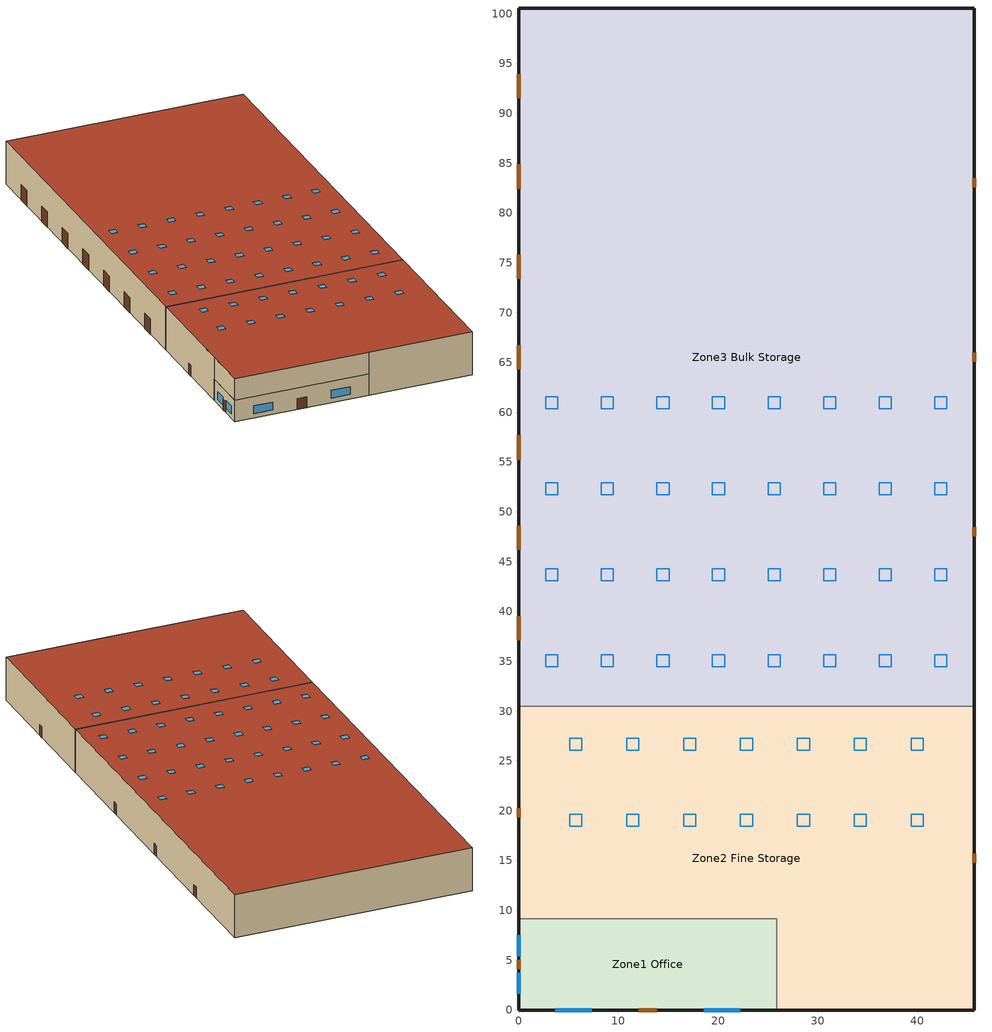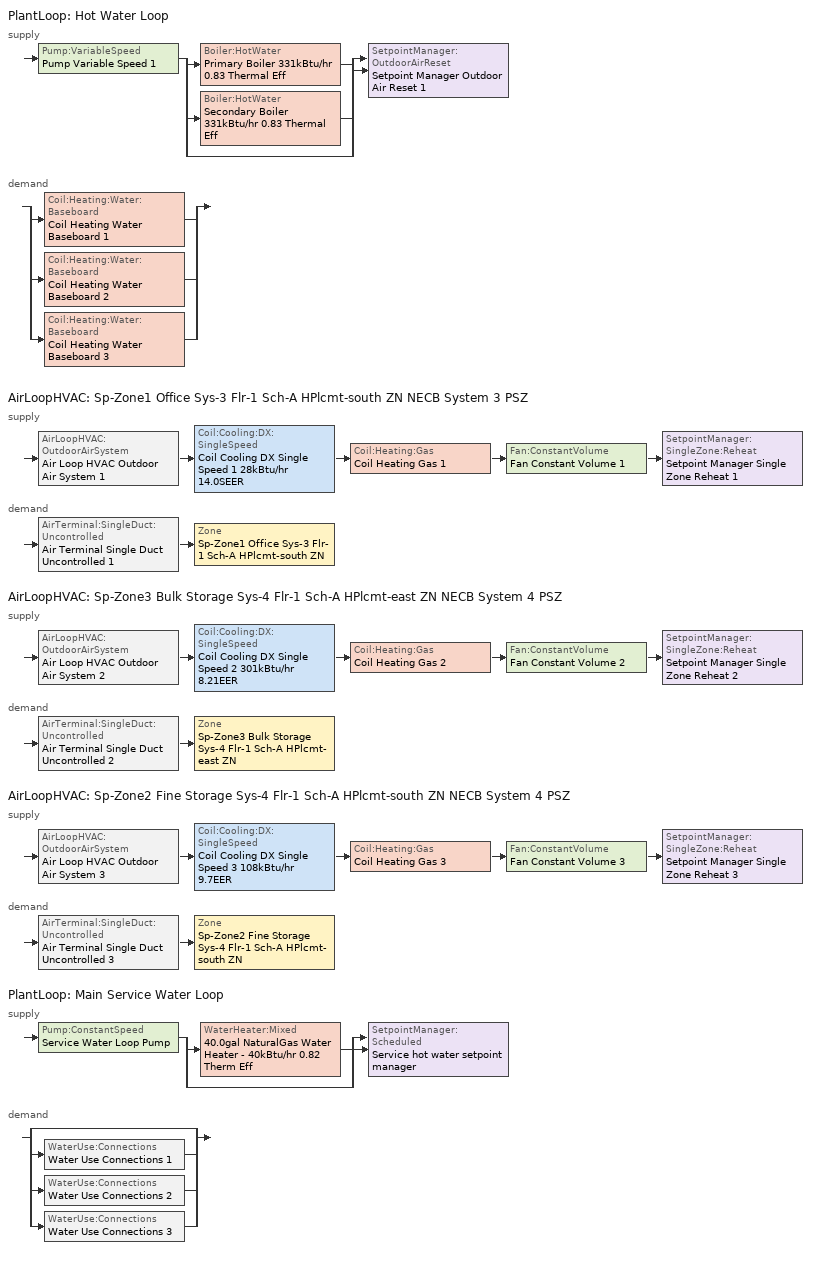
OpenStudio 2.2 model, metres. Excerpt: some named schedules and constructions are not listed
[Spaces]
Zone3 Bulk Storage
 floor ground: 45.72,100.58 45.72,30.48 0,30.48 0,100.58 z0
 wall outside: 45.72,30.48 45.72,100.58 0,100.58 0,30.48 z0:8.53
 wall to Zone2 Fine Storage: 45.72,30.48 0,30.48 z0:8.53
 door: 0,75.82 0,73.38 / 0,39.55 0,37.11 / 0,84.88 0,82.44 / 0,66.75 0,64.31 / 0,48.61 0,46.17 / 0,93.95 0,91.51 / 0,57.68 0,55.24 z0:3.05; 45.72,47.55 45.72,48.46 / 45.72,65.07 45.72,65.99 / 45.72,82.6 45.72,83.51 z0:2.13
 roof outside: 45.72,30.48 45.72,100.58 0,100.58 0,30.48 z8.53
 skylight: 37.4,51.71 37.4,52.93 36.18,52.93 36.18,51.71 z8.53; 9.51,51.71 9.51,52.93 8.29,52.93 8.29,51.71 z8.53; 42.97,60.35 42.97,61.57 41.76,61.57 41.76,60.35 z8.53; 20.66,34.44 20.66,35.66 19.44,35.66 19.44,34.44 z8.53; 42.97,43.08 42.97,44.3 41.76,44.3 41.76,43.08 z8.53; 26.24,51.71 26.24,52.93 25.02,52.93 25.02,51.71 z8.53; 20.66,43.08 20.66,44.3 19.44,44.3 19.44,43.08 z8.53; 31.82,34.44 31.82,35.66 30.6,35.66 30.6,34.44 z8.53; 31.82,60.35 31.82,61.57 30.6,61.57 30.6,60.35 z8.53; 26.24,34.44 26.24,35.66 25.02,35.66 25.02,34.44 z8.53; 15.09,34.44 15.09,35.66 13.87,35.66 13.87,34.44 z8.53; 9.51,34.44 9.51,35.66 8.29,35.66 8.29,34.44 z8.53; 37.4,34.44 37.4,35.66 36.18,35.66 36.18,34.44 z8.53; 15.09,51.71 15.09,52.93 13.87,52.93 13.87,51.71 z8.53; 31.82,43.08 31.82,44.3 30.6,44.3 30.6,43.08 z8.53; 37.4,60.35 37.4,61.57 36.18,61.57 36.18,60.35 z8.53; 42.97,51.71 42.97,52.93 41.76,52.93 41.76,51.71 z8.53; 42.97,34.44 42.97,35.66 41.76,35.66 41.76,34.44 z8.53; 20.66,60.35 20.66,61.57 19.44,61.57 19.44,60.35 z8.53; 26.24,43.08 26.24,44.3 25.02,44.3 25.02,43.08 z8.53; 3.93,51.71 3.93,52.93 2.71,52.93 2.71,51.71 z8.53; 9.51,43.08 9.51,44.3 8.29,44.3 8.29,43.08 z8.53; 9.51,60.35 9.51,61.57 8.29,61.57 8.29,60.35 z8.53; 3.93,43.08 3.93,44.3 2.71,44.3 2.71,43.08 z8.53; 3.93,34.44 3.93,35.66 2.71,35.66 2.71,34.44 z8.53; 20.66,51.71 20.66,52.93 19.44,52.93 19.44,51.71 z8.53; 15.09,43.08 15.09,44.3 13.87,44.3 13.87,43.08 z8.53; 37.4,43.08 37.4,44.3 36.18,44.3 36.18,43.08 z8.53; 31.82,51.71 31.82,52.93 30.6,52.93 30.6,51.71 z8.53; 3.93,60.35 3.93,61.57 2.71,61.57 2.71,60.35 z8.53; 15.09,60.35 15.09,61.57 13.87,61.57 13.87,60.35 z8.53; 26.24,60.35 26.24,61.57 25.02,61.57 25.02,60.35 z8.53
Zone2 Fine Storage
 floor to Zone1 Office: 0,0 0,9.14 25.91,9.14 25.91,0 z4.27
 floor ground: 45.72,30.48 45.72,0 25.91,0 25.91,9.14 0,9.14 0,30.48 z0
 wall outside: 0,30.48 0,9.14 / 25.91,0 45.72,0 45.72,30.48 z0:8.53; 0,9.14 0,0 25.91,0 z4.27:8.53
 wall to Zone1 Office: 0,9.14 25.91,9.14 25.91,0 z0:4.27
 door: 0,20.27 0,19.35 / 45.72,14.78 45.72,15.7 z0:2.13
 roof outside: 45.72,0 45.72,30.48 0,30.48 0,0 z8.53
 skylight: 40.61,26.06 40.61,27.28 39.4,27.28 39.4,26.06 z8.53; 17.75,26.06 17.75,27.28 16.54,27.28 16.54,26.06 z8.53; 17.75,18.44 17.75,19.66 16.54,19.66 16.54,18.44 z8.53; 40.61,18.44 40.61,19.66 39.4,19.66 39.4,18.44 z8.53; 6.32,26.06 6.32,27.28 5.11,27.28 5.11,26.06 z8.53; 12.04,26.06 12.04,27.28 10.82,27.28 10.82,26.06 z8.53; 23.47,18.44 23.47,19.66 22.25,19.66 22.25,18.44 z8.53; 6.32,18.44 6.32,19.66 5.11,19.66 5.11,18.44 z8.53; 29.18,26.06 29.18,27.28 27.97,27.28 27.97,26.06 z8.53; 23.47,26.06 23.47,27.28 22.25,27.28 22.25,26.06 z8.53; 29.18,18.44 29.18,19.66 27.97,19.66 27.97,18.44 z8.53; 34.9,26.06 34.9,27.28 33.68,27.28 33.68,26.06 z8.53; 12.04,18.44 12.04,19.66 10.82,19.66 10.82,18.44 z8.53; 34.9,18.44 34.9,19.66 33.68,19.66 33.68,18.44 z8.53
Zone1 Office
 floor ground: 25.91,9.14 25.91,0 0,0 0,9.14 z0
 wall outside: 0,9.14 0,0 25.91,0 z0:4.27
 window: 0,7.52 0,5.39 / 18.59,0 22.25,0 / 3.66,0 7.31,0 / 0,3.76 0,1.62 z0.91:2.44
 door: 12.04,0 13.87,0 / 0,5.03 0,4.11 z0:2.13
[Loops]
PlantLoop 'Hot Water Loop'
 supply: Pump:VariableSpeed 'Pump Variable Speed 1' > split
  | Boiler:HotWater 'Primary Boiler 331kBtu/hr 0.83 Thermal Eff'
  | Boiler:HotWater 'Secondary Boiler 331kBtu/hr 0.83 Thermal Eff'
  | bypass
  join > SetpointManager:OutdoorAirReset 'Setpoint Manager Outdoor Air Reset 1'
 demand: split
  | Coil:Heating:Water:Baseboard 'Coil Heating Water Baseboard 1'
  | Coil:Heating:Water:Baseboard 'Coil Heating Water Baseboard 2'
  | Coil:Heating:Water:Baseboard 'Coil Heating Water Baseboard 3'
AirLoopHVAC 'Sp-Zone1 Office Sys-3 Flr-1 Sch-A HPlcmt-south ZN NECB System 3 PSZ'
 supply: AirLoopHVAC:OutdoorAirSystem 'Air Loop HVAC Outdoor Air System 1' > Coil:Cooling:DX:SingleSpeed 'Coil Cooling DX Single Speed 1 28kBtu/hr 14.0SEER' > Coil:Heating:Gas 'Coil Heating Gas 1' > Fan:ConstantVolume 'Fan Constant Volume 1' > SetpointManager:SingleZone:Reheat 'Setpoint Manager Single Zone Reheat 1'
 demand: AirTerminal:SingleDuct:Uncontrolled 'Air Terminal Single Duct Uncontrolled 1' > Zone 'Sp-Zone1 Office Sys-3 Flr-1 Sch-A HPlcmt-south ZN'
AirLoopHVAC 'Sp-Zone3 Bulk Storage Sys-4 Flr-1 Sch-A HPlcmt-east ZN NECB System 4 PSZ'
 supply: AirLoopHVAC:OutdoorAirSystem 'Air Loop HVAC Outdoor Air System 2' > Coil:Cooling:DX:SingleSpeed 'Coil Cooling DX Single Speed 2 301kBtu/hr 8.21EER' > Coil:Heating:Gas 'Coil Heating Gas 2' > Fan:ConstantVolume 'Fan Constant Volume 2' > SetpointManager:SingleZone:Reheat 'Setpoint Manager Single Zone Reheat 2'
 demand: AirTerminal:SingleDuct:Uncontrolled 'Air Terminal Single Duct Uncontrolled 2' > Zone 'Sp-Zone3 Bulk Storage Sys-4 Flr-1 Sch-A HPlcmt-east ZN'
AirLoopHVAC 'Sp-Zone2 Fine Storage Sys-4 Flr-1 Sch-A HPlcmt-south ZN NECB System 4 PSZ'
 supply: AirLoopHVAC:OutdoorAirSystem 'Air Loop HVAC Outdoor Air System 3' > Coil:Cooling:DX:SingleSpeed 'Coil Cooling DX Single Speed 3 108kBtu/hr 9.7EER' > Coil:Heating:Gas 'Coil Heating Gas 3' > Fan:ConstantVolume 'Fan Constant Volume 3' > SetpointManager:SingleZone:Reheat 'Setpoint Manager Single Zone Reheat 3'
 demand: AirTerminal:SingleDuct:Uncontrolled 'Air Terminal Single Duct Uncontrolled 3' > Zone 'Sp-Zone2 Fine Storage Sys-4 Flr-1 Sch-A HPlcmt-south ZN'
PlantLoop 'Main Service Water Loop'
 supply: Pump:ConstantSpeed 'Service Water Loop Pump' > split
  | WaterHeater:Mixed '40.0gal NaturalGas Water Heater - 40kBtu/hr 0.82 Therm Eff'
  | bypass
  join > SetpointManager:Scheduled 'Service hot water setpoint manager'
 demand: split
  | bypass
  | WaterUse:Connections 'Water Use Connections 1'
  | WaterUse:Connections 'Water Use Connections 2'
  | WaterUse:Connections 'Water Use Connections 3'
[ClimateZones]
Climate Zone Institution Name 1=ASHRAE; Climate Zone Document Name 1=ANSI/ASHRAE Standard 169; Climate Zone Document Year 1=2006; Climate Zone Institution Name 2=CEC; Climate Zone Document Name 2=California Climate Zone Descriptions; Climate Zone Document Year 2=1995
[Building]
NECB 2011-Warehouse-NECB HDD Method-CAN_BC_Prince.Rupert.718980_CWEC.epw created: 2017-07-10 19:20:30 +0000: Default Construction Set=NECB 2011 - Warehouse - NECB HDD Method at climate 5; Standards Number of Stories=1; Standards Number of Above Ground Stories=1; Standards Building Type=Warehouse
[Site]
Prince Rupert_BC_CAN: Latitude {deg}=54.3; Longitude {deg}=-130.43; Time Zone {hr}=-8; Elevation {m}=34
[Site:GroundTemperature:BuildingSurface]
19.527, 19.502, 19.536, 19.598, 20.002, 21.64, 22.225, 22.375, 21.449, 20.121, 19.802, 19.633
[Site:WaterMainsTemperature]
Calculation Method=Correlation; Annual Average Outdoor Air Temperature {C}=6.58333; Maximum Difference In Monthly Average Outdoor Air Temperatures {deltaC}=13.5
[SizingPeriod:DesignDay] Barometric Pressure {Pa}=100917; Sky Clearness=0; Rain Indicator=0; Snow Indicator=0; Day of Month=21; Daylight Saving Time Indicator=0; Humidity Indicating Type=Wetbulb; Dry-Bulb Temperature Range Modifier Type=DefaultMultipliers
Name | Maximum Dry-Bulb Temperature {C} | Daily Dry-Bulb Temperature Range {deltaC} | Humidity Indicating Conditions at Maximum Dry-Bulb | Wind Speed {m/s} | Wind Direction {deg} | Month | Day Type | Solar Model Indicator | ASHRAE Taub | ASHRAE Taud
Prince Rupert Ann Htg 99.6% Condns DB | -11.5 | 0 | -11.5 | 2.5 | 70 | 1 | WinterDesignDay | ASHRAEClearSky
Prince Rupert Ann Clg .4% Condns DB=>MWB | 19.1 | 5.4 | 14.4 | 3.2 | 320 | 8 | SummerDesignDay | ASHRAETau | 0.374 | 2.366
Prince Rupert Ann Clg .4% Condns WB=>MDB | 18.1 | 5.4 | 15.5 | 3.2 | 320 | 8 | SummerDesignDay | ASHRAETau | 0.374 | 2.366
[Material:NoMass]
CP02 CARPET PAD: Roughness=VeryRough; Thermal Resistance {m2-K/W}=0.21648; Thermal Absorptance=0.9; Solar Absorptance=0.7; Visible Absorptance=0.8
[Material]
Name | Roughness | Thickness {m} | Conductivity {W/m-K} | Density {kg/m3} | Specific Heat {J/kg-K} | Thermal Absorptance | Solar Absorptance | Visible Absorptance
100mm Normalweight concrete floor | MediumSmooth | 0.1016 | 2.31 | 2322 | 832
G01 13mm gypsum board | Smooth | 0.0127 | 0.16 | 800 | 1090 | 0.9 | 0.7 | 0.5
G05 25mm wood | MediumSmooth | 0.0254 | 0.15 | 608 | 1630 | 0.9 | 0.5 | 0.5
[Construction]
Typical Interior Floor: 100mm Normalweight concrete floor, CP02 CARPET PAD
Typical Interior Wall: G01 13mm gypsum board, G01 13mm gypsum board
Typical Interior Ceiling: CP02 CARPET PAD, 100mm Normalweight concrete floor
Typical Interior Window: Clear 3mm
Typical Interior Door; Typical Interior Partition: G05 25mm wood
Customized Fenestration: cond=0.220 tvis=0.220 tsol=0.232: Customized Fenestration:: cond=0.220 tvis=0.220 tsol=0.232
Customized Fenestration: cond=0.220 tvis=0.441 tsol=0.279: Customized Fenestration:: cond=0.220 tvis=0.441 tsol=0.279
Customized Fenestration: cond=0.220 tvis=0.294 tsol=0.332: Customized Fenestration:: cond=0.220 tvis=0.294 tsol=0.332
Customized Fenestration: cond=0.220 tvis=0.898 tsol=0.837: Customized Fenestration:: cond=0.220 tvis=0.898 tsol=0.837
[DefaultConstructionSet]
NECB 2011 - Warehouse - NECB HDD Method at climate 5: Default Exterior Surface Constructions=NECB 2011 - Warehouse - NECB HDD Method at climate 5; Default Interior Surface Constructions=Default Surface Constructions 2; Default Ground Contact Surface Constructions=NECB 2011 - Warehouse - NECB HDD Method at climate 6; Default Exterior SubSurface Constructions=NECB 2011 - Warehouse - NECB HDD Method at climate 5; Default Interior SubSurface Constructions=Default Sub Surface Constructions 2; Interior Partition Construction=Typical Interior Partition
[DefaultSurfaceConstructions]
Name | Floor Construction | Wall Construction | Roof Ceiling Construction
Default Surface Constructions 2 | Typical Interior Floor | Typical Interior Wall | Typical Interior Ceiling
NECB 2011 - Warehouse - NECB HDD Method at climate 5 | Customized opaque construction {5dcc0302-ae9c-4efe-8893-0841925c263e} to conductance of 0.183 | Customized opaque construction {1a082b2f-0ae5-43de-b618-01c03eb7c592} to conductance of 0.278 | Customized opaque construction {9a3f5791-5010-4894-938d-f60056fa4e10} to conductance of 0.183
NECB 2011 - Warehouse - NECB HDD Method at climate 6 | Customized opaque construction {1bf3cc74-2fdc-402d-821d-47bb3bd311f9} to conductance of 0.757 | Customized opaque construction {1bf3cc74-2fdc-402d-821d-47bb3bd311f9} to conductance of 0.379 | Customized opaque construction {1bf3cc74-2fdc-402d-821d-47bb3bd311f9} to conductance of 0.379
[DefaultSubSurfaceConstructions]
Name | Fixed Window Construction | Operable Window Construction | Door Construction | Glass Door Construction | Overhead Door Construction | Skylight Construction | Tubular Daylight Dome Construction | Tubular Daylight Diffuser Construction
Default Sub Surface Constructions 2 | Typical Interior Window | Typical Interior Window | Typical Interior Door
NECB 2011 - Warehouse - NECB HDD Method at climate 5 | Customized Fenestration: cond=0.220 tvis=0.220 tsol=0.232 | Customized Fenestration: cond=0.220 tvis=0.220 tsol=0.232 | Customized opaque construction {843c9ed2-c5d1-4264-a647-8b5f9e66743c} to conductance of 2.2 | Customized Fenestration: cond=0.220 tvis=0.441 tsol=0.279 | Customized opaque construction {6b54f25e-96f8-41ed-bfa4-599d22a48eac} to conductance of 2.2 | Customized Fenestration: cond=0.220 tvis=0.294 tsol=0.332 | Customized Fenestration: cond=0.220 tvis=0.898 tsol=0.837 | Customized Fenestration: cond=0.220 tvis=0.898 tsol=0.837
[WindowMaterial:Glazing]
Clear 3mm: Optical Data Type=SpectralAverage; Thickness {m}=0.003; Solar Transmittance at Normal Incidence=0.837; Front Side Solar Reflectance at Normal Incidence=0.075; Back Side Solar Reflectance at Normal Incidence=0.075; Visible Transmittance at Normal Incidence=0.898; Front Side Visible Reflectance at Normal Incidence=0.081; Back Side Visible Reflectance at Normal Incidence=0.081; Infrared Transmittance at Normal Incidence=0; Front Side Infrared Hemispherical Emissivity=0.84; Back Side Infrared Hemispherical Emissivity=0.84; Conductivity {W/m-K}=0.9; Dirt Correction Factor for Solar and Visible Transmittance=1; Solar Diffusing=No
[WindowMaterial:SimpleGlazingSystem] U-Factor {W/m2-K}=2.2; Solar Heat Gain Coefficient=0.6; Visible Transmittance=0.21
Customized Fenestration:: cond=0.220 tvis=0.220 tsol=0.232; Customized Fenestration:: cond=0.220 tvis=0.441 tsol=0.279; Customized Fenestration:: cond=0.220 tvis=0.294 tsol=0.332; Customized Fenestration:: cond=0.220 tvis=0.898 tsol=0.837
[Space] Building Story=Building Story 1; Part of Total Floor Area=Yes
Name | Space Type | Thermal Zone
Zone3 Bulk Storage | Space Function Warehouse - med/blk | Sp-Zone3 Bulk Storage Sys-4 Flr-1 Sch-A HPlcmt-east ZN
Zone2 Fine Storage | Space Function Warehouse - fine | Sp-Zone2 Fine Storage Sys-4 Flr-1 Sch-A HPlcmt-south ZN
Zone1 Office | Space Function Office - enclosed | Sp-Zone1 Office Sys-3 Flr-1 Sch-A HPlcmt-south ZN
[BuildingStory]
Building Story 1: Nominal Z Coordinate {m}=0
[SpaceType] Standards Building Type=Space Function
Name | Default Schedule Set | Design Specification Outdoor Air Object | Standards Space Type
Space Function Warehouse - med/blk | Space Function Warehouse - med/blk Schedule Set | Space Function Warehouse - med/blk Ventilation | Warehouse - med/blk
Space Function Warehouse - fine | Space Function Warehouse - fine Schedule Set | Space Function Warehouse - fine Ventilation | Warehouse - fine
Space Function Office - enclosed | Space Function Office - enclosed Schedule Set | Space Function Office - enclosed Ventilation | Office - enclosed
[People:Definition] Number of People Calculation Method=People/Area; Fraction Radiant=0.3
Name | People per Space Floor Area {person/m2}
Space Function Office - enclosed People Definition | 0.0500522
Space Function Warehouse - fine People Definition | 0.0200209
Space Function Warehouse - med/blk People Definition | 0.0100104
[People] Work Efficiency Schedule=Work Efficiency Schedule; Clothing Insulation Schedule=Clothing Schedule; Air Velocity Schedule=Air Velocity Schedule
Name | People Definition | Space or SpaceType
Space Function Office - enclosed People | Space Function Office - enclosed People Definition | Space Function Office - enclosed
Space Function Warehouse - fine People | Space Function Warehouse - fine People Definition | Space Function Warehouse - fine
Space Function Warehouse - med/blk People | Space Function Warehouse - med/blk People Definition | Space Function Warehouse - med/blk
[Lights:Definition] Design Level Calculation Method=Watts/Area; Fraction Radiant=0.5; Fraction Visible=0.2
Name | Watts per Space Floor Area {W/m2}
Space Function Office - enclosed Lights Definition | 11.8999
Space Function Warehouse - fine Lights Definition | 10.1999
Space Function Warehouse - med/blk Lights Definition | 6.39995
[Lights]
Name | Lights Definition | Space or SpaceType
Space Function Office - enclosed Lights | Space Function Office - enclosed Lights Definition | Space Function Office - enclosed
Space Function Warehouse - fine Lights | Space Function Warehouse - fine Lights Definition | Space Function Warehouse - fine
Space Function Warehouse - med/blk Lights | Space Function Warehouse - med/blk Lights Definition | Space Function Warehouse - med/blk
[ElectricEquipment:Definition] Design Level Calculation Method=Watts/Area; Fraction Radiant=0.5
Name | Watts per Space Floor Area {W/m2}
Space Function Office - enclosed Elec Equip Definition | 7.49994
Space Function Warehouse - fine Elec Equip Definition; Space Function Warehouse - med/blk Elec Equip Definition | 0.999992
[ElectricEquipment]
Name | Electric Equipment Definition | Space or SpaceType
Space Function Office - enclosed Elec Equip | Space Function Office - enclosed Elec Equip Definition | Space Function Office - enclosed
Space Function Warehouse - fine Elec Equip | Space Function Warehouse - fine Elec Equip Definition | Space Function Warehouse - fine
Space Function Warehouse - med/blk Elec Equip | Space Function Warehouse - med/blk Elec Equip Definition | Space Function Warehouse - med/blk
[DesignSpecification:OutdoorAir] Outdoor Air Method=Sum
Name | Outdoor Air Flow per Floor Area {m3/s-m2}
Space Function Office - enclosed Ventilation | 0.0004318
Space Function Warehouse - fine Ventilation; Space Function Warehouse - med/blk Ventilation | 0.0003048
[DefaultScheduleSet] Number of People Schedule=NECB-A-Occupancy; People Activity Level Schedule=NECB-Activity; Lighting Schedule=NECB-A-Lighting; Electric Equipment Schedule=NECB-A-Electric-Equipment; Infiltration Schedule=Always On
Space Function Office - enclosed Schedule Set; Space Function Warehouse - fine Schedule Set; Space Function Warehouse - med/blk Schedule Set
[ThermostatSetpoint:DualSetpoint] Heating Setpoint Temperature Schedule=NECB-A-Thermostat Setpoint-Heating; Cooling Setpoint Temperature Schedule=NECB-A-Thermostat Setpoint-Cooling
Space Function Office - enclosed Thermostat 2; Space Function Warehouse - med/blk Thermostat 2; Space Function Warehouse - fine Thermostat 2
[SpaceInfiltration:DesignFlowRate] Schedule=Always On Discrete; Design Flow Rate Calculation Method=Flow/ExteriorArea; Flow per Exterior Surface Area {m3/s-m2}=0.00025; Constant Term Coefficient=0; Temperature Term Coefficient=0; Velocity Term Coefficient=0.224; Velocity Squared Term Coefficient=0
Name | Space or SpaceType
Zone1 Office Infiltration | Zone1 Office
Zone2 Fine Storage Infiltration | Zone2 Fine Storage
Zone3 Bulk Storage Infiltration | Zone3 Bulk Storage
[ThermalZone] Use Ideal Air Loads=No
Name | Thermostat
Sp-Zone1 Office Sys-3 Flr-1 Sch-A HPlcmt-south ZN | Space Function Office - enclosed Thermostat 2
Sp-Zone3 Bulk Storage Sys-4 Flr-1 Sch-A HPlcmt-east ZN | Space Function Warehouse - med/blk Thermostat 2
Sp-Zone2 Fine Storage Sys-4 Flr-1 Sch-A HPlcmt-south ZN | Space Function Warehouse - fine Thermostat 2
[Sizing:Zone] Zone Cooling Design Supply Air Temperature Input Method=SupplyAirTemperature; Zone Cooling Design Supply Air Temperature {C}=13; Zone Cooling Design Supply Air Temperature Difference {deltaC}=11.11; Zone Heating Design Supply Air Temperature Input Method=SupplyAirTemperature; Zone Heating Design Supply Air Temperature {C}=43; Zone Heating Design Supply Air Temperature Difference {deltaC}=11.11; Zone Cooling Design Supply Air Humidity Ratio {kg-H2O/kg-air}=0.0085; Zone Heating Design Supply Air Humidity Ratio {kg-H2O/kg-air}=0.008; Zone Heating Sizing Factor=1.3; Zone Cooling Sizing Factor=1.1; Cooling Design Air Flow Method=DesignDay; Heating Design Air Flow Method=DesignDay; Account for Dedicated Outdoor Air System=No; Dedicated Outdoor Air System Control Strategy=NeutralSupplyAir; Dedicated Outdoor Air Low Setpoint Temperature for Design {C}=autosize; Dedicated Outdoor Air High Setpoint Temperature for Design {C}=autosize
Sp-Zone1 Office Sys-3 Flr-1 Sch-A HPlcmt-south ZN; Sp-Zone3 Bulk Storage Sys-4 Flr-1 Sch-A HPlcmt-east ZN; Sp-Zone2 Fine Storage Sys-4 Flr-1 Sch-A HPlcmt-south ZN
[Zone equipment]
Sp-Zone1 Office Sys-3 Flr-1 Sch-A HPlcmt-south ZN: Air Terminal Single Duct Uncontrolled 1, Zone HVAC Baseboard Convective Water 1
Sp-Zone3 Bulk Storage Sys-4 Flr-1 Sch-A HPlcmt-east ZN: Air Terminal Single Duct Uncontrolled 2, Zone HVAC Baseboard Convective Water 2
Sp-Zone2 Fine Storage Sys-4 Flr-1 Sch-A HPlcmt-south ZN: Air Terminal Single Duct Uncontrolled 3, Zone HVAC Baseboard Convective Water 3
[PlantLoop] Glycol Concentration=0; Plant Loop Volume {m3}=Autocalculate; Load Distribution Scheme=Optimal
Name | Fluid Type | Maximum Loop Temperature {C} | Minimum Loop Temperature {C}
Hot Water Loop | Water
Main Service Water Loop |  | 60 | 10
[Sizing:Plant] Loop Type=Heating; Sizing Option=NonCoincident; Zone Timesteps in Averaging Window=1; Coincident Sizing Factor Mode=None
Name | Design Loop Exit Temperature {C} | Loop Design Temperature Difference {deltaC}
Hot Water Loop | 82 | 16
Main Service Water Loop | 60 | 5
[Pump:VariableSpeed]
Pump Variable Speed 1: Motor Efficiency=0.855; Pump Control Type=Intermittent
[Boiler:HotWater] Fuel Type=NaturalGas; Nominal Capacity {W}=96938.1; Nominal Thermal Efficiency=0.83; Water Outlet Upper Temperature Limit {C}=99; Boiler Flow Mode=ConstantFlow; Parasitic Electric Load {W}=0; Sizing Factor=1
Name | Normalized Boiler Efficiency Curve
Primary Boiler 331kBtu/hr 0.83 Thermal Eff | BOILER-EFFFPLR-NECB2011
Secondary Boiler 331kBtu/hr 0.83 Thermal Eff | BOILER-EFFFPLR-NECB2011 1
[SetpointManager:OutdoorAirReset]
Setpoint Manager Outdoor Air Reset 1: Control Variable=Temperature; Setpoint at Outdoor Low Temperature {C}=82; Outdoor Low Temperature {C}=-16; Setpoint at Outdoor High Temperature {C}=60; Outdoor High Temperature {C}=0
[AirLoopHVAC] Design Supply Air Flow Rate {m3/s}=AutoSize
Name | Availability Schedule | Availability Manager
Sp-Zone1 Office Sys-3 Flr-1 Sch-A HPlcmt-south ZN NECB System 3 PSZ | Sp-Zone1 Office Sys-3 Flr-1 Sch-A HPlcmt-south ZN NECB System 3 PSZ Occ Sch | Availability Manager Night Cycle 1
Sp-Zone3 Bulk Storage Sys-4 Flr-1 Sch-A HPlcmt-east ZN NECB System 4 PSZ | Sp-Zone3 Bulk Storage Sys-4 Flr-1 Sch-A HPlcmt-east ZN NECB System 4 PSZ Occ Sch | Availability Manager Night Cycle 3
Sp-Zone2 Fine Storage Sys-4 Flr-1 Sch-A HPlcmt-south ZN NECB System 4 PSZ | Sp-Zone2 Fine Storage Sys-4 Flr-1 Sch-A HPlcmt-south ZN NECB System 4 PSZ Occ Sch | Availability Manager Night Cycle 2
[Sizing:System] Type of Load to Size On=Sensible; Design Outdoor Air Flow Rate {m3/s}=Autosize; Minimum System Air Flow Ratio=1; Preheat Design Temperature {C}=7; Preheat Design Humidity Ratio {kg-H2O/kg-Air}=0.008; Precool Design Temperature {C}=13; Precool Design Humidity Ratio {kg-H2O/kg-Air}=0.008; Central Cooling Design Supply Air Temperature {C}=13; Central Heating Design Supply Air Temperature {C}=43; Sizing Option=NonCoincident; 100% Outdoor Air in Cooling=No; 100% Outdoor Air in Heating=No; Central Cooling Design Supply Air Humidity Ratio {kg-H2O/kg-Air}=0.0085; Central Heating Design Supply Air Humidity Ratio {kg-H2O/kg-Air}=0.008; Cooling Design Air Flow Method=DesignDay; Cooling Design Air Flow Rate {m3/s}=0; Heating Design Air Flow Method=DesignDay; Heating Design Air Flow Rate {m3/s}=0; System Outdoor Air Method=ZoneSum; Zone Maximum Outdoor Air Fraction=1; Cooling Supply Air Flow Rate Per Floor Area {m3/s-m2}=0.00996765; Cooling Fraction of Autosized Cooling Supply Air Flow Rate=1; Cooling Supply Air Flow Rate Per Unit Cooling Capacity {m3/s-W}=3.94755e-05; Heating Supply Air Flow Rate Per Floor Area {m3/s-m2}=0.00996765; Heating Fraction of Autosized Heating Supply Air Flow Rate=1; Heating Fraction of Autosized Cooling Supply Air Flow Rate=1; Heating Supply Air Flow Rate Per Unit Heating Capacity {m3/s-W}=3.15882e-05; Cooling Design Capacity Method=CoolingDesignCapacity; Cooling Design Capacity {W}=autosize; Cooling Design Capacity Per Floor Area {W/m2}=234.7; Fraction of Autosized Cooling Design Capacity=1; Heating Design Capacity Method=HeatingDesignCapacity; Heating Design Capacity {W}=autosize; Heating Design Capacity Per Floor Area {W/m2}=157; Fraction of Autosized Heating Design Capacity=1; Central Cooling Capacity Control Method=OnOff
Sp-Zone1 Office Sys-3 Flr-1 Sch-A HPlcmt-south ZN NECB System 3 PSZ; Sp-Zone3 Bulk Storage Sys-4 Flr-1 Sch-A HPlcmt-east ZN NECB System 4 PSZ; Sp-Zone2 Fine Storage Sys-4 Flr-1 Sch-A HPlcmt-south ZN NECB System 4 PSZ
[Fan:ConstantVolume] Availability Schedule=Always On Discrete; Fan Efficiency=0.39975; Pressure Rise {Pa}=640; Maximum Flow Rate {m3/s}=AutoSize; Motor Efficiency=0.615
Fan Constant Volume 1; Fan Constant Volume 2; Fan Constant Volume 3
[Coil:Heating:Gas] Availability Schedule=Always On Discrete; Gas Burner Efficiency=0.8; Nominal Capacity {W}=AutoSize; Parasitic Electric Load {W}=0; Parasitic Gas Load {W}=0
Coil Heating Gas 1; Coil Heating Gas 2; Coil Heating Gas 3
[Coil:Cooling:DX:SingleSpeed] Availability Schedule=Always On Discrete; Rated Total Cooling Capacity {W}=autosize; Rated Sensible Heat Ratio=autosize; Rated Air Flow Rate {m3/s}=autosize; Rated Evaporator Fan Power Per Volume Flow Rate {W/(m3/s)}=773.3; Condenser Type=AirCooled; Evaporative Condenser Effectiveness=0; Evaporative Condenser Air Flow Rate {m3/s}=Autosize; Evaporative Condenser Pump Rated Power Consumption {W}=Autosize; Crankcase Heater Capacity {W}=0; Maximum Outdoor Dry-Bulb Temperature for Crankcase Heater Operation {C}=0; Basin Heater Capacity {W/K}=0; Basin Heater Setpoint Temperature {C}=10
Name | Rated COP {W/W} | Total Cooling Capacity Function of Temperature Curve | Total Cooling Capacity Function of Flow Fraction Curve | Energy Input Ratio Function of Temperature Curve | Energy Input Ratio Function of Flow Fraction Curve | Part Load Fraction Correlation Curve
Coil Cooling DX Single Speed 1 28kBtu/hr 14.0SEER | 3.8248 | DXCOOL-NECB2011-REF-CAPFT | DXCOOL-NECB2011-REF-CAPFFLOW | DXCOOL-NECB2011-REF-COOLEIRFT | DXCOOL-NECB2011-REF-COOLEIRFFLOW | DXCOOL-NECB2011-REF-COOLPLFFPLR
Coil Cooling DX Single Speed 2 301kBtu/hr 8.21EER | 2.96846 | DXCOOL-NECB2011-REF-CAPFT 1 | DXCOOL-NECB2011-REF-CAPFFLOW 1 | DXCOOL-NECB2011-REF-COOLEIRFT 1 | DXCOOL-NECB2011-REF-COOLEIRFFLOW 1 | DXCOOL-NECB2011-REF-COOLPLFFPLR 1
Coil Cooling DX Single Speed 3 108kBtu/hr 9.7EER | 3.36044 | DXCOOL-NECB2011-REF-CAPFT 2 | DXCOOL-NECB2011-REF-CAPFFLOW 2 | DXCOOL-NECB2011-REF-COOLEIRFT 2 | DXCOOL-NECB2011-REF-COOLEIRFFLOW 2 | DXCOOL-NECB2011-REF-COOLPLFFPLR 2
[Controller:OutdoorAir] Minimum Outdoor Air Flow Rate {m3/s}=0; Maximum Outdoor Air Flow Rate {m3/s}=Autosize; Economizer Control Action Type=ModulateFlow; Lockout Type=NoLockout; Minimum Limit Type=FixedMinimum; High Humidity Control=No; Heat Recovery Bypass Control Type=BypassWhenWithinEconomizerLimits
Name | Economizer Control Type | Economizer Maximum Limit Dry-Bulb Temperature {C} | Economizer Maximum Limit Enthalpy {J/kg} | Economizer Minimum Limit Dry-Bulb Temperature {C} | Minimum Outdoor Air Schedule | Controller Mechanical Ventilation
Controller Outdoor Air 1 | NoEconomizer | 28 | 64000 | -100 | Sp-Zone1 Office Sys-3 Flr-1 Sch-A HPlcmt-south ZN NECB System 3 PSZ Occ Sch | Controller Mechanical Ventilation 1
Controller Outdoor Air 2 | DifferentialEnthalpy |  |  |  | Sp-Zone3 Bulk Storage Sys-4 Flr-1 Sch-A HPlcmt-east ZN NECB System 4 PSZ Occ Sch | Controller Mechanical Ventilation 2
Controller Outdoor Air 3 | DifferentialEnthalpy |  |  |  | Sp-Zone2 Fine Storage Sys-4 Flr-1 Sch-A HPlcmt-south ZN NECB System 4 PSZ Occ Sch | Controller Mechanical Ventilation 3
[Controller:MechanicalVentilation] Availability Schedule=Always On Discrete; System Outdoor Air Method=ZoneSum
Controller Mechanical Ventilation 1; Controller Mechanical Ventilation 2; Controller Mechanical Ventilation 3
[AirLoopHVAC:OutdoorAirSystem]
Name | Controller
Air Loop HVAC Outdoor Air System 1 | Controller Outdoor Air 1
Air Loop HVAC Outdoor Air System 2 | Controller Outdoor Air 2
Air Loop HVAC Outdoor Air System 3 | Controller Outdoor Air 3
[SetpointManager:SingleZone:Reheat] Minimum Supply Air Temperature {C}=13; Maximum Supply Air Temperature {C}=43
Name | Control Zone
Setpoint Manager Single Zone Reheat 1 | Sp-Zone1 Office Sys-3 Flr-1 Sch-A HPlcmt-south ZN
Setpoint Manager Single Zone Reheat 2 | Sp-Zone3 Bulk Storage Sys-4 Flr-1 Sch-A HPlcmt-east ZN
Setpoint Manager Single Zone Reheat 3 | Sp-Zone2 Fine Storage Sys-4 Flr-1 Sch-A HPlcmt-south ZN
[AirTerminal:SingleDuct:Uncontrolled] Availability Schedule=Always On Discrete; Maximum Air Flow Rate {m3/s}=AutoSize
Air Terminal Single Duct Uncontrolled 1; Air Terminal Single Duct Uncontrolled 2; Air Terminal Single Duct Uncontrolled 3
[Coil:Heating:Water:Baseboard] Heating Design Capacity Method=HeatingDesignCapacity; Heating Design Capacity {W}=autosize; Heating Design Capacity Per Floor Area {W/m2}=0; Fraction of Autosized Heating Design Capacity=0.8
Coil Heating Water Baseboard 1; Coil Heating Water Baseboard 2; Coil Heating Water Baseboard 3
[ZoneHVAC:Baseboard:Convective:Water] Availability Schedule=Always On Discrete
Name | Heating Coil
Zone HVAC Baseboard Convective Water 1 | Coil Heating Water Baseboard 1
Zone HVAC Baseboard Convective Water 2 | Coil Heating Water Baseboard 2
Zone HVAC Baseboard Convective Water 3 | Coil Heating Water Baseboard 3
[SetpointManager:Scheduled]
Service hot water setpoint manager: Control Variable=Temperature; Schedule=Service Water Loop Temp - 140F
[Pump:ConstantSpeed]
Service Water Loop Pump: Rated Flow Rate {m3/s}=autosize; Rated Pump Head {Pa}=0.001; Rated Power Consumption {W}=autosize; Motor Efficiency=0.7; Fraction of Motor Inefficiencies to Fluid Stream=0; Pump Control Type=Intermittent
[WaterHeater:Mixed]
40.0gal NaturalGas Water Heater - 40kBtu/hr 0.82 Therm Eff: Tank Volume {m3}=0.151416; Setpoint Temperature Schedule=Service Water Loop Temp - 140F; Deadband Temperature Difference {deltaC}=2; Maximum Temperature Limit {C}=82.2222; Heater Control Type=Cycle; Heater Maximum Capacity {W}=11722.8; Heater Fuel Type=NaturalGas; Heater Thermal Efficiency=0.82; Part Load Factor Curve=SWH-EFFFPLR-NECB2011; Off Cycle Parasitic Fuel Consumption Rate {W}=20; Off Cycle Parasitic Fuel Type=NaturalGas; Off Cycle Parasitic Heat Fraction to Tank=0.8; On Cycle Parasitic Fuel Type=NaturalGas; On Cycle Parasitic Heat Fraction to Tank=0; Ambient Temperature Indicator=Schedule; Ambient Temperature Schedule=Water Heater Ambient Temp Schedule - 70F; Off Cycle Loss Coefficient to Ambient Temperature {W/K}=3.29106; On Cycle Loss Coefficient to Ambient Temperature {W/K}=3.29106; Use Side Effectiveness=1; Source Side Effectiveness=1; Use Side Design Flow Rate {m3/s}=autosize; Source Side Design Flow Rate {m3/s}=autosize; Indirect Water Heating Recovery Time {hr}=1.5
[WaterUse:Connections]
Name | Water Use Equipment Name 1
Water Use Connections 1 | Zone3 bulk storage Service Water Use 0.18gal/min
Water Use Connections 2 | Zone2 fine storage Service Water Use 0.15gal/min
Water Use Connections 3 | Zone1 office Service Water Use 0.09gal/min
[WaterUse:Equipment:Definition]
Name | Peak Flow Rate {m3/s} | Target Temperature Schedule | Sensible Fraction Schedule | Latent Fraction Schedule
Zone3 bulk storage Service Water Use Def 0.18gal/min | 1.12199e-05 | Schedule Ruleset 5 | Schedule Ruleset 3 | Schedule Ruleset 4
Zone2 fine storage Service Water Use Def 0.15gal/min | 9.75642e-06 | Schedule Ruleset 8 | Schedule Ruleset 6 | Schedule Ruleset 7
Zone1 office Service Water Use Def 0.09gal/min | 5.73409e-06 | Schedule Ruleset 11 | Schedule Ruleset 9 | Schedule Ruleset 10
[WaterUse:Equipment] Flow Rate Fraction Schedule=NECB-A-Service Water Heating
Name | Water Use Equipment Definition | Space
Zone3 bulk storage Service Water Use 0.18gal/min | Zone3 bulk storage Service Water Use Def 0.18gal/min | Zone3 Bulk Storage
Zone2 fine storage Service Water Use 0.15gal/min | Zone2 fine storage Service Water Use Def 0.15gal/min | Zone2 Fine Storage
Zone1 office Service Water Use 0.09gal/min | Zone1 office Service Water Use Def 0.09gal/min | Zone1 Office
[AvailabilityManager:NightCycle] Control Type=CycleOnAny; Thermostat Tolerance {deltaC}=1; Cycling Run Time {s}=3600
Availability Manager Night Cycle 1; Availability Manager Night Cycle 2; Availability Manager Night Cycle 3
[Schedule:Ruleset]
Clothing Schedule: Default Day Schedule=Clothing Schedule Default Winter Clothes
Air Velocity Schedule: Default Day Schedule=Air Velocity Schedule Default
Work Efficiency Schedule: Default Day Schedule=Work Efficiency Schedule Default
NECB-A-Occupancy: Default Day Schedule=NECB-A-Occupancy Default
NECB-Activity: Default Day Schedule=NECB-Activity Default; Summer Design Day Schedule=NECB-Activity Summer Design Day; Winter Design Day Schedule=NECB-Activity Winter Design Day
NECB-A-Lighting: Default Day Schedule=NECB-A-Lighting Default
NECB-A-Electric-Equipment: Default Day Schedule=NECB-A-Electric-Equipment Default
Always On: Default Day Schedule=Always On Default
NECB-A-Thermostat Setpoint-Heating: Default Day Schedule=NECB-A-Thermostat Setpoint-Heating Default
NECB-A-Thermostat Setpoint-Cooling: Default Day Schedule=NECB-A-Thermostat Setpoint-Cooling Default
Service Water Loop Temp - 140F: Default Day Schedule=Service Water Loop Temp - 140F Default
Water Heater Ambient Temp Schedule - 70F: Default Day Schedule=Water Heater Ambient Temp Schedule - 70F Default
Schedule Ruleset 3: Default Day Schedule=Schedule Day 5
Schedule Ruleset 4: Default Day Schedule=Schedule Day 6
Schedule Ruleset 5: Default Day Schedule=Schedule Day 7
NECB-A-Service Water Heating: Default Day Schedule=NECB-A-Service Water Heating Default
Schedule Ruleset 6: Default Day Schedule=Schedule Day 8
Schedule Ruleset 7: Default Day Schedule=Schedule Day 9
Schedule Ruleset 8: Default Day Schedule=Schedule Day 10
Schedule Ruleset 9: Default Day Schedule=Schedule Day 11
Schedule Ruleset 10: Default Day Schedule=Schedule Day 12
Schedule Ruleset 11: Default Day Schedule=Schedule Day 13
Sp-Zone1 Office Sys-3 Flr-1 Sch-A HPlcmt-south ZN NECB System 3 PSZ Occ Sch: Default Day Schedule=Sp-Zone1 Office Sys-3 Flr-1 Sch-A HPlcmt-south ZN NECB System 3 PSZ Occ Sch Default; Summer Design Day Schedule=Sp-Zone1 Office Sys-3 Flr-1 Sch-A HPlcmt-south ZN NECB System 3 PSZ Occ Sch Summer Design Day; Winter Design Day Schedule=Sp-Zone1 Office Sys-3 Flr-1 Sch-A HPlcmt-south ZN NECB System 3 PSZ Occ Sch Winter Design Day
Sp-Zone2 Fine Storage Sys-4 Flr-1 Sch-A HPlcmt-south ZN NECB System 4 PSZ Occ Sch: Default Day Schedule=Sp-Zone2 Fine Storage Sys-4 Flr-1 Sch-A HPlcmt-south ZN NECB System 4 PSZ Occ Sch Default; Summer Design Day Schedule=Sp-Zone2 Fine Storage Sys-4 Flr-1 Sch-A HPlcmt-south ZN NECB System 4 PSZ Occ Sch Summer Design Day; Winter Design Day Schedule=Sp-Zone2 Fine Storage Sys-4 Flr-1 Sch-A HPlcmt-south ZN NECB System 4 PSZ Occ Sch Winter Design Day
Sp-Zone3 Bulk Storage Sys-4 Flr-1 Sch-A HPlcmt-east ZN NECB System 4 PSZ Occ Sch: Default Day Schedule=Sp-Zone3 Bulk Storage Sys-4 Flr-1 Sch-A HPlcmt-east ZN NECB System 4 PSZ Occ Sch Default; Summer Design Day Schedule=Sp-Zone3 Bulk Storage Sys-4 Flr-1 Sch-A HPlcmt-east ZN NECB System 4 PSZ Occ Sch Summer Design Day; Winter Design Day Schedule=Sp-Zone3 Bulk Storage Sys-4 Flr-1 Sch-A HPlcmt-east ZN NECB System 4 PSZ Occ Sch Winter Design Day
[Schedule:Day]
Clothing Schedule Default Winter Clothes; Always On Default; Sp-Zone1 Office Sys-3 Flr-1 Sch-A HPlcmt-south ZN NECB System 3 PSZ Occ Sch Default; Sp-Zone1 Office Sys-3 Flr-1 Sch-A HPlcmt-south ZN NECB System 3 PSZ Occ Sch Winter Design Day; Sp-Zone1 Office Sys-3 Flr-1 Sch-A HPlcmt-south ZN NECB System 3 PSZ Occ Sch Summer Design Day; Sp-Zone2 Fine Storage Sys-4 Flr-1 Sch-A HPlcmt-south ZN NECB System 4 PSZ Occ Sch Default; Sp-Zone2 Fine Storage Sys-4 Flr-1 Sch-A HPlcmt-south ZN NECB System 4 PSZ Occ Sch Winter Design Day; Sp-Zone2 Fine Storage Sys-4 Flr-1 Sch-A HPlcmt-south ZN NECB System 4 PSZ Occ Sch Summer Design Day; Sp-Zone3 Bulk Storage Sys-4 Flr-1 Sch-A HPlcmt-east ZN NECB System 4 PSZ Occ Sch Default; Sp-Zone3 Bulk Storage Sys-4 Flr-1 Sch-A HPlcmt-east ZN NECB System 4 PSZ Occ Sch Winter Design Day; Sp-Zone3 Bulk Storage Sys-4 Flr-1 Sch-A HPlcmt-east ZN NECB System 4 PSZ Occ Sch Summer Design Day: 24, 0, 1
Air Velocity Schedule Default; Schedule Day 5; Schedule Day 8; Schedule Day 11: 24, 0, 0.2
Work Efficiency Schedule Default: 24, 0, 0
NECB-A-Occupancy Default: 7, 0, 0, 8, 0, 0.1, 9, 0, 0.7, 12, 0, 0.9, 14, 0, 0.5, 17, 0, 0.9, 18, 0, 0.7, 19, 0, 0.3, 23, 0, 0.1, 24, 0, 0
NECB-Activity Default; NECB-Activity Winter Design Day; NECB-Activity Summer Design Day: 24, 0, 130
NECB-A-Lighting Default: 7, 0, 0.05, 8, 0, 0.3, 9, 0, 0.8, 17, 0, 0.9, 18, 0, 0.8, 19, 0, 0.5, 21, 0, 0.3, 23, 0, 0.1, 24, 0, 0.05
NECB-A-Electric-Equipment Default: 7, 0, 0.2, 8, 0, 0.3, 9, 0, 0.8, 18, 0, 0.9, 19, 0, 0.5, 21, 0, 0.3, 24, 0, 0.2
NECB-A-Thermostat Setpoint-Heating Default; NECB-A-Thermostat Setpoint-Heating Default|Wkdy Day: 6, 0, 18, 7, 0, 20, 21, 0, 22, 24, 0, 18
NECB-A-Thermostat Setpoint-Heating Sat Day; NECB-A-Thermostat Setpoint-Heating Sun|Hol Day: 24, 0, 18
NECB-A-Thermostat Setpoint-Cooling Default; NECB-A-Thermostat Setpoint-Cooling Default|Wkdy Day: 6, 0, 35, 21, 0, 24, 24, 0, 35
NECB-A-Thermostat Setpoint-Cooling Sat Day: 24, 0, 35
Service Water Loop Temp - 140F Default; Schedule Day 7; Schedule Day 10; Schedule Day 13: 24, 0, 60
Water Heater Ambient Temp Schedule - 70F Default: 24, 0, 21.1111
Schedule Day 6; Schedule Day 9; Schedule Day 12: 24, 0, 0.05
NECB-A-Service Water Heating Default: 7, 0, 0.05, 8, 0, 0.1, 10, 0, 0.5, 16, 0, 0.9, 17, 0, 0.7, 18, 0, 0.5, 19, 0, 0.3, 22, 0, 0.2, 24, 0, 0.05
[Schedule:Rule] Date Specification Type=DateRange; Start Day=1
Name | Schedule Ruleset | Rule Order | Day Schedule | Start Month | End Month | End Day | Apply Monday | Apply Tuesday | Apply Wednesday | Apply Thursday | Apply Friday | Apply Saturday | Apply Sunday
Schedule Rule 1 | Clothing Schedule | 0 | Clothing Schedule Summer Clothes | 5 | 9 | 30
Schedule Rule 2 | NECB-A-Occupancy | 2 | NECB-A-Occupancy Default|Wkdy Day | 1 | 12 | 31 | Yes | Yes | Yes | Yes | Yes
Schedule Rule 3 | NECB-A-Occupancy | 1 | NECB-A-Occupancy Sat Day | 1 | 12 | 31 |  |  |  |  |  | Yes
Schedule Rule 4 | NECB-A-Occupancy | 0 | NECB-A-Occupancy Sun|Hol Day | 1 | 12 | 31 |  |  |  |  |  |  | Yes
Schedule Rule 5 | NECB-A-Lighting | 2 | NECB-A-Lighting Default|Wkdy Day | 1 | 12 | 31 | Yes | Yes | Yes | Yes | Yes
Schedule Rule 6 | NECB-A-Lighting | 1 | NECB-A-Lighting Sat Day | 1 | 12 | 31 |  |  |  |  |  | Yes
Schedule Rule 7 | NECB-A-Lighting | 0 | NECB-A-Lighting Sun|Hol Day | 1 | 12 | 31 |  |  |  |  |  |  | Yes
Schedule Rule 8 | NECB-A-Electric-Equipment | 2 | NECB-A-Electric-Equipment Default|Wkdy Day | 1 | 12 | 31 | Yes | Yes | Yes | Yes | Yes
Schedule Rule 9 | NECB-A-Electric-Equipment | 1 | NECB-A-Electric-Equipment Sat Day | 1 | 12 | 31 |  |  |  |  |  | Yes
Schedule Rule 10 | NECB-A-Electric-Equipment | 0 | NECB-A-Electric-Equipment Sun|Hol Day | 1 | 12 | 31 |  |  |  |  |  |  | Yes
Schedule Rule 11 | NECB-A-Thermostat Setpoint-Heating | 2 | NECB-A-Thermostat Setpoint-Heating Default|Wkdy Day | 1 | 12 | 31 | Yes | Yes | Yes | Yes | Yes
Schedule Rule 12 | NECB-A-Thermostat Setpoint-Heating | 1 | NECB-A-Thermostat Setpoint-Heating Sat Day | 1 | 12 | 31 |  |  |  |  |  | Yes
Schedule Rule 13 | NECB-A-Thermostat Setpoint-Heating | 0 | NECB-A-Thermostat Setpoint-Heating Sun|Hol Day | 1 | 12 | 31 |  |  |  |  |  |  | Yes
Schedule Rule 14 | NECB-A-Thermostat Setpoint-Cooling | 2 | NECB-A-Thermostat Setpoint-Cooling Default|Wkdy Day | 1 | 12 | 31 | Yes | Yes | Yes | Yes | Yes
Schedule Rule 15 | NECB-A-Thermostat Setpoint-Cooling | 1 | NECB-A-Thermostat Setpoint-Cooling Sat Day | 1 | 12 | 31 |  |  |  |  |  | Yes
Schedule Rule 16 | NECB-A-Thermostat Setpoint-Cooling | 0 | NECB-A-Thermostat Setpoint-Cooling Sun|Hol Day | 1 | 12 | 31 |  |  |  |  |  |  | Yes
Schedule Rule 17 | NECB-A-Service Water Heating | 2 | NECB-A-Service Water Heating Default|Wkdy Day | 1 | 12 | 31 | Yes | Yes | Yes | Yes | Yes
Schedule Rule 18 | NECB-A-Service Water Heating | 1 | NECB-A-Service Water Heating Sat Day | 1 | 12 | 31 |  |  |  |  |  | Yes
Schedule Rule 19 | NECB-A-Service Water Heating | 0 | NECB-A-Service Water Heating Sun|Hol Day | 1 | 12 | 31 |  |  |  |  |  |  | Yes
Sp-Zone1 Office Sys-3 Flr-1 Sch-A HPlcmt-south ZN NECB System 3 PSZ Occ Sch Monday Rule | Sp-Zone1 Office Sys-3 Flr-1 Sch-A HPlcmt-south ZN NECB System 3 PSZ Occ Sch | 6 | Sp-Zone1 Office Sys-3 Flr-1 Sch-A HPlcmt-south ZN NECB System 3 PSZ Occ Sch Monday | 1 | 12 | 25 | Yes
Sp-Zone1 Office Sys-3 Flr-1 Sch-A HPlcmt-south ZN NECB System 3 PSZ Occ Sch Tuesday Rule | Sp-Zone1 Office Sys-3 Flr-1 Sch-A HPlcmt-south ZN NECB System 3 PSZ Occ Sch | 5 | Sp-Zone1 Office Sys-3 Flr-1 Sch-A HPlcmt-south ZN NECB System 3 PSZ Occ Sch Tuesday | 1 | 12 | 26 |  | Yes
Sp-Zone1 Office Sys-3 Flr-1 Sch-A HPlcmt-south ZN NECB System 3 PSZ Occ Sch Wednesday Rule | Sp-Zone1 Office Sys-3 Flr-1 Sch-A HPlcmt-south ZN NECB System 3 PSZ Occ Sch | 4 | Sp-Zone1 Office Sys-3 Flr-1 Sch-A HPlcmt-south ZN NECB System 3 PSZ Occ Sch Wednesday | 1 | 12 | 27 |  |  | Yes
Sp-Zone1 Office Sys-3 Flr-1 Sch-A HPlcmt-south ZN NECB System 3 PSZ Occ Sch Thursday Rule | Sp-Zone1 Office Sys-3 Flr-1 Sch-A HPlcmt-south ZN NECB System 3 PSZ Occ Sch | 3 | Sp-Zone1 Office Sys-3 Flr-1 Sch-A HPlcmt-south ZN NECB System 3 PSZ Occ Sch Thursday | 1 | 12 | 28 |  |  |  | Yes
Sp-Zone1 Office Sys-3 Flr-1 Sch-A HPlcmt-south ZN NECB System 3 PSZ Occ Sch Friday Rule | Sp-Zone1 Office Sys-3 Flr-1 Sch-A HPlcmt-south ZN NECB System 3 PSZ Occ Sch | 2 | Sp-Zone1 Office Sys-3 Flr-1 Sch-A HPlcmt-south ZN NECB System 3 PSZ Occ Sch Friday | 1 | 12 | 29 |  |  |  |  | Yes
Sp-Zone1 Office Sys-3 Flr-1 Sch-A HPlcmt-south ZN NECB System 3 PSZ Occ Sch Saturday Rule | Sp-Zone1 Office Sys-3 Flr-1 Sch-A HPlcmt-south ZN NECB System 3 PSZ Occ Sch | 1 | Sp-Zone1 Office Sys-3 Flr-1 Sch-A HPlcmt-south ZN NECB System 3 PSZ Occ Sch Saturday | 1 | 12 | 30 |  |  |  |  |  | Yes
Sp-Zone1 Office Sys-3 Flr-1 Sch-A HPlcmt-south ZN NECB System 3 PSZ Occ Sch Sunday Rule | Sp-Zone1 Office Sys-3 Flr-1 Sch-A HPlcmt-south ZN NECB System 3 PSZ Occ Sch | 0 | Sp-Zone1 Office Sys-3 Flr-1 Sch-A HPlcmt-south ZN NECB System 3 PSZ Occ Sch Sunday | 1 | 12 | 31 |  |  |  |  |  |  | Yes
Sp-Zone2 Fine Storage Sys-4 Flr-1 Sch-A HPlcmt-south ZN NECB System 4 PSZ Occ Sch Monday Rule | Sp-Zone2 Fine Storage Sys-4 Flr-1 Sch-A HPlcmt-south ZN NECB System 4 PSZ Occ Sch | 6 | Sp-Zone2 Fine Storage Sys-4 Flr-1 Sch-A HPlcmt-south ZN NECB System 4 PSZ Occ Sch Monday | 1 | 12 | 25 | Yes
Sp-Zone2 Fine Storage Sys-4 Flr-1 Sch-A HPlcmt-south ZN NECB System 4 PSZ Occ Sch Tuesday Rule | Sp-Zone2 Fine Storage Sys-4 Flr-1 Sch-A HPlcmt-south ZN NECB System 4 PSZ Occ Sch | 5 | Sp-Zone2 Fine Storage Sys-4 Flr-1 Sch-A HPlcmt-south ZN NECB System 4 PSZ Occ Sch Tuesday | 1 | 12 | 26 |  | Yes
Sp-Zone2 Fine Storage Sys-4 Flr-1 Sch-A HPlcmt-south ZN NECB System 4 PSZ Occ Sch Wednesday Rule | Sp-Zone2 Fine Storage Sys-4 Flr-1 Sch-A HPlcmt-south ZN NECB System 4 PSZ Occ Sch | 4 | Sp-Zone2 Fine Storage Sys-4 Flr-1 Sch-A HPlcmt-south ZN NECB System 4 PSZ Occ Sch Wednesday | 1 | 12 | 27 |  |  | Yes
Sp-Zone2 Fine Storage Sys-4 Flr-1 Sch-A HPlcmt-south ZN NECB System 4 PSZ Occ Sch Thursday Rule | Sp-Zone2 Fine Storage Sys-4 Flr-1 Sch-A HPlcmt-south ZN NECB System 4 PSZ Occ Sch | 3 | Sp-Zone2 Fine Storage Sys-4 Flr-1 Sch-A HPlcmt-south ZN NECB System 4 PSZ Occ Sch Thursday | 1 | 12 | 28 |  |  |  | Yes
Sp-Zone2 Fine Storage Sys-4 Flr-1 Sch-A HPlcmt-south ZN NECB System 4 PSZ Occ Sch Friday Rule | Sp-Zone2 Fine Storage Sys-4 Flr-1 Sch-A HPlcmt-south ZN NECB System 4 PSZ Occ Sch | 2 | Sp-Zone2 Fine Storage Sys-4 Flr-1 Sch-A HPlcmt-south ZN NECB System 4 PSZ Occ Sch Friday | 1 | 12 | 29 |  |  |  |  | Yes
Sp-Zone2 Fine Storage Sys-4 Flr-1 Sch-A HPlcmt-south ZN NECB System 4 PSZ Occ Sch Saturday Rule | Sp-Zone2 Fine Storage Sys-4 Flr-1 Sch-A HPlcmt-south ZN NECB System 4 PSZ Occ Sch | 1 | Sp-Zone2 Fine Storage Sys-4 Flr-1 Sch-A HPlcmt-south ZN NECB System 4 PSZ Occ Sch Saturday | 1 | 12 | 30 |  |  |  |  |  | Yes
Sp-Zone2 Fine Storage Sys-4 Flr-1 Sch-A HPlcmt-south ZN NECB System 4 PSZ Occ Sch Sunday Rule | Sp-Zone2 Fine Storage Sys-4 Flr-1 Sch-A HPlcmt-south ZN NECB System 4 PSZ Occ Sch | 0 | Sp-Zone2 Fine Storage Sys-4 Flr-1 Sch-A HPlcmt-south ZN NECB System 4 PSZ Occ Sch Sunday | 1 | 12 | 31 |  |  |  |  |  |  | Yes
Sp-Zone3 Bulk Storage Sys-4 Flr-1 Sch-A HPlcmt-east ZN NECB System 4 PSZ Occ Sch Monday Rule | Sp-Zone3 Bulk Storage Sys-4 Flr-1 Sch-A HPlcmt-east ZN NECB System 4 PSZ Occ Sch | 6 | Sp-Zone3 Bulk Storage Sys-4 Flr-1 Sch-A HPlcmt-east ZN NECB System 4 PSZ Occ Sch Monday | 1 | 12 | 25 | Yes
Sp-Zone3 Bulk Storage Sys-4 Flr-1 Sch-A HPlcmt-east ZN NECB System 4 PSZ Occ Sch Tuesday Rule | Sp-Zone3 Bulk Storage Sys-4 Flr-1 Sch-A HPlcmt-east ZN NECB System 4 PSZ Occ Sch | 5 | Sp-Zone3 Bulk Storage Sys-4 Flr-1 Sch-A HPlcmt-east ZN NECB System 4 PSZ Occ Sch Tuesday | 1 | 12 | 26 |  | Yes
Sp-Zone3 Bulk Storage Sys-4 Flr-1 Sch-A HPlcmt-east ZN NECB System 4 PSZ Occ Sch Wednesday Rule | Sp-Zone3 Bulk Storage Sys-4 Flr-1 Sch-A HPlcmt-east ZN NECB System 4 PSZ Occ Sch | 4 | Sp-Zone3 Bulk Storage Sys-4 Flr-1 Sch-A HPlcmt-east ZN NECB System 4 PSZ Occ Sch Wednesday | 1 | 12 | 27 |  |  | Yes
Sp-Zone3 Bulk Storage Sys-4 Flr-1 Sch-A HPlcmt-east ZN NECB System 4 PSZ Occ Sch Thursday Rule | Sp-Zone3 Bulk Storage Sys-4 Flr-1 Sch-A HPlcmt-east ZN NECB System 4 PSZ Occ Sch | 3 | Sp-Zone3 Bulk Storage Sys-4 Flr-1 Sch-A HPlcmt-east ZN NECB System 4 PSZ Occ Sch Thursday | 1 | 12 | 28 |  |  |  | Yes
Sp-Zone3 Bulk Storage Sys-4 Flr-1 Sch-A HPlcmt-east ZN NECB System 4 PSZ Occ Sch Friday Rule | Sp-Zone3 Bulk Storage Sys-4 Flr-1 Sch-A HPlcmt-east ZN NECB System 4 PSZ Occ Sch | 2 | Sp-Zone3 Bulk Storage Sys-4 Flr-1 Sch-A HPlcmt-east ZN NECB System 4 PSZ Occ Sch Friday | 1 | 12 | 29 |  |  |  |  | Yes
Sp-Zone3 Bulk Storage Sys-4 Flr-1 Sch-A HPlcmt-east ZN NECB System 4 PSZ Occ Sch Saturday Rule | Sp-Zone3 Bulk Storage Sys-4 Flr-1 Sch-A HPlcmt-east ZN NECB System 4 PSZ Occ Sch | 1 | Sp-Zone3 Bulk Storage Sys-4 Flr-1 Sch-A HPlcmt-east ZN NECB System 4 PSZ Occ Sch Saturday | 1 | 12 | 30 |  |  |  |  |  | Yes
Sp-Zone3 Bulk Storage Sys-4 Flr-1 Sch-A HPlcmt-east ZN NECB System 4 PSZ Occ Sch Sunday Rule | Sp-Zone3 Bulk Storage Sys-4 Flr-1 Sch-A HPlcmt-east ZN NECB System 4 PSZ Occ Sch | 0 | Sp-Zone3 Bulk Storage Sys-4 Flr-1 Sch-A HPlcmt-east ZN NECB System 4 PSZ Occ Sch Sunday | 1 | 12 | 31 |  |  |  |  |  |  | Yes
[Schedule:Constant]
Always On Discrete: Value=1
[Curve:Biquadratic] Minimum Value of x=13; Maximum Value of x=24; Minimum Value of y=24; Maximum Value of y=46
Name | Coefficient1 Constant | Coefficient2 x | Coefficient3 x**2 | Coefficient4 y | Coefficient5 y**2 | Coefficient6 x*y
DXCOOL-NECB2011-REF-CAPFT; DXCOOL-NECB2011-REF-CAPFT 1; DXCOOL-NECB2011-REF-CAPFT 2 | 0.867905 | 0.0142459 | 0.00055436 | -0.0075575 | 3.3e-05 | -0.0001918
DXCOOL-NECB2011-REF-COOLEIRFT; DXCOOL-NECB2011-REF-COOLEIRFT 1; DXCOOL-NECB2011-REF-COOLEIRFT 2 | 0.116936 | 0.0284933 | -0.0004112 | 0.0214108 | 0.00016103 | -0.0006791
[Curve:Quadratic] Coefficient1 Constant=1; Coefficient2 x=0; Coefficient3 x**2=0; Minimum Value of x=0; Maximum Value of x=1
DXCOOL-NECB2011-REF-CAPFFLOW; DXCOOL-NECB2011-REF-COOLEIRFFLOW; DXCOOL-NECB2011-REF-CAPFFLOW 1; DXCOOL-NECB2011-REF-COOLEIRFFLOW 1; DXCOOL-NECB2011-REF-CAPFFLOW 2; DXCOOL-NECB2011-REF-COOLEIRFFLOW 2
[Curve:Cubic] Maximum Value of x=1
Name | Coefficient1 Constant | Coefficient2 x | Coefficient3 x**2 | Coefficient4 x**3 | Minimum Value of x
DXCOOL-NECB2011-REF-COOLPLFFPLR; DXCOOL-NECB2011-REF-COOLPLFFPLR 1; DXCOOL-NECB2011-REF-COOLPLFFPLR 2 | 0.0277 | 4.9151 | -8.184 | 4.2702 | 0.7
BOILER-EFFFPLR-NECB2011; BOILER-EFFFPLR-NECB2011 1 | 0.2901 | 2.6664 | -3.764 | 1.82 | 0
SWH-EFFFPLR-NECB2011 | 0.7576 | 1.0071 | -1.4443 | 0.6844 | 0
